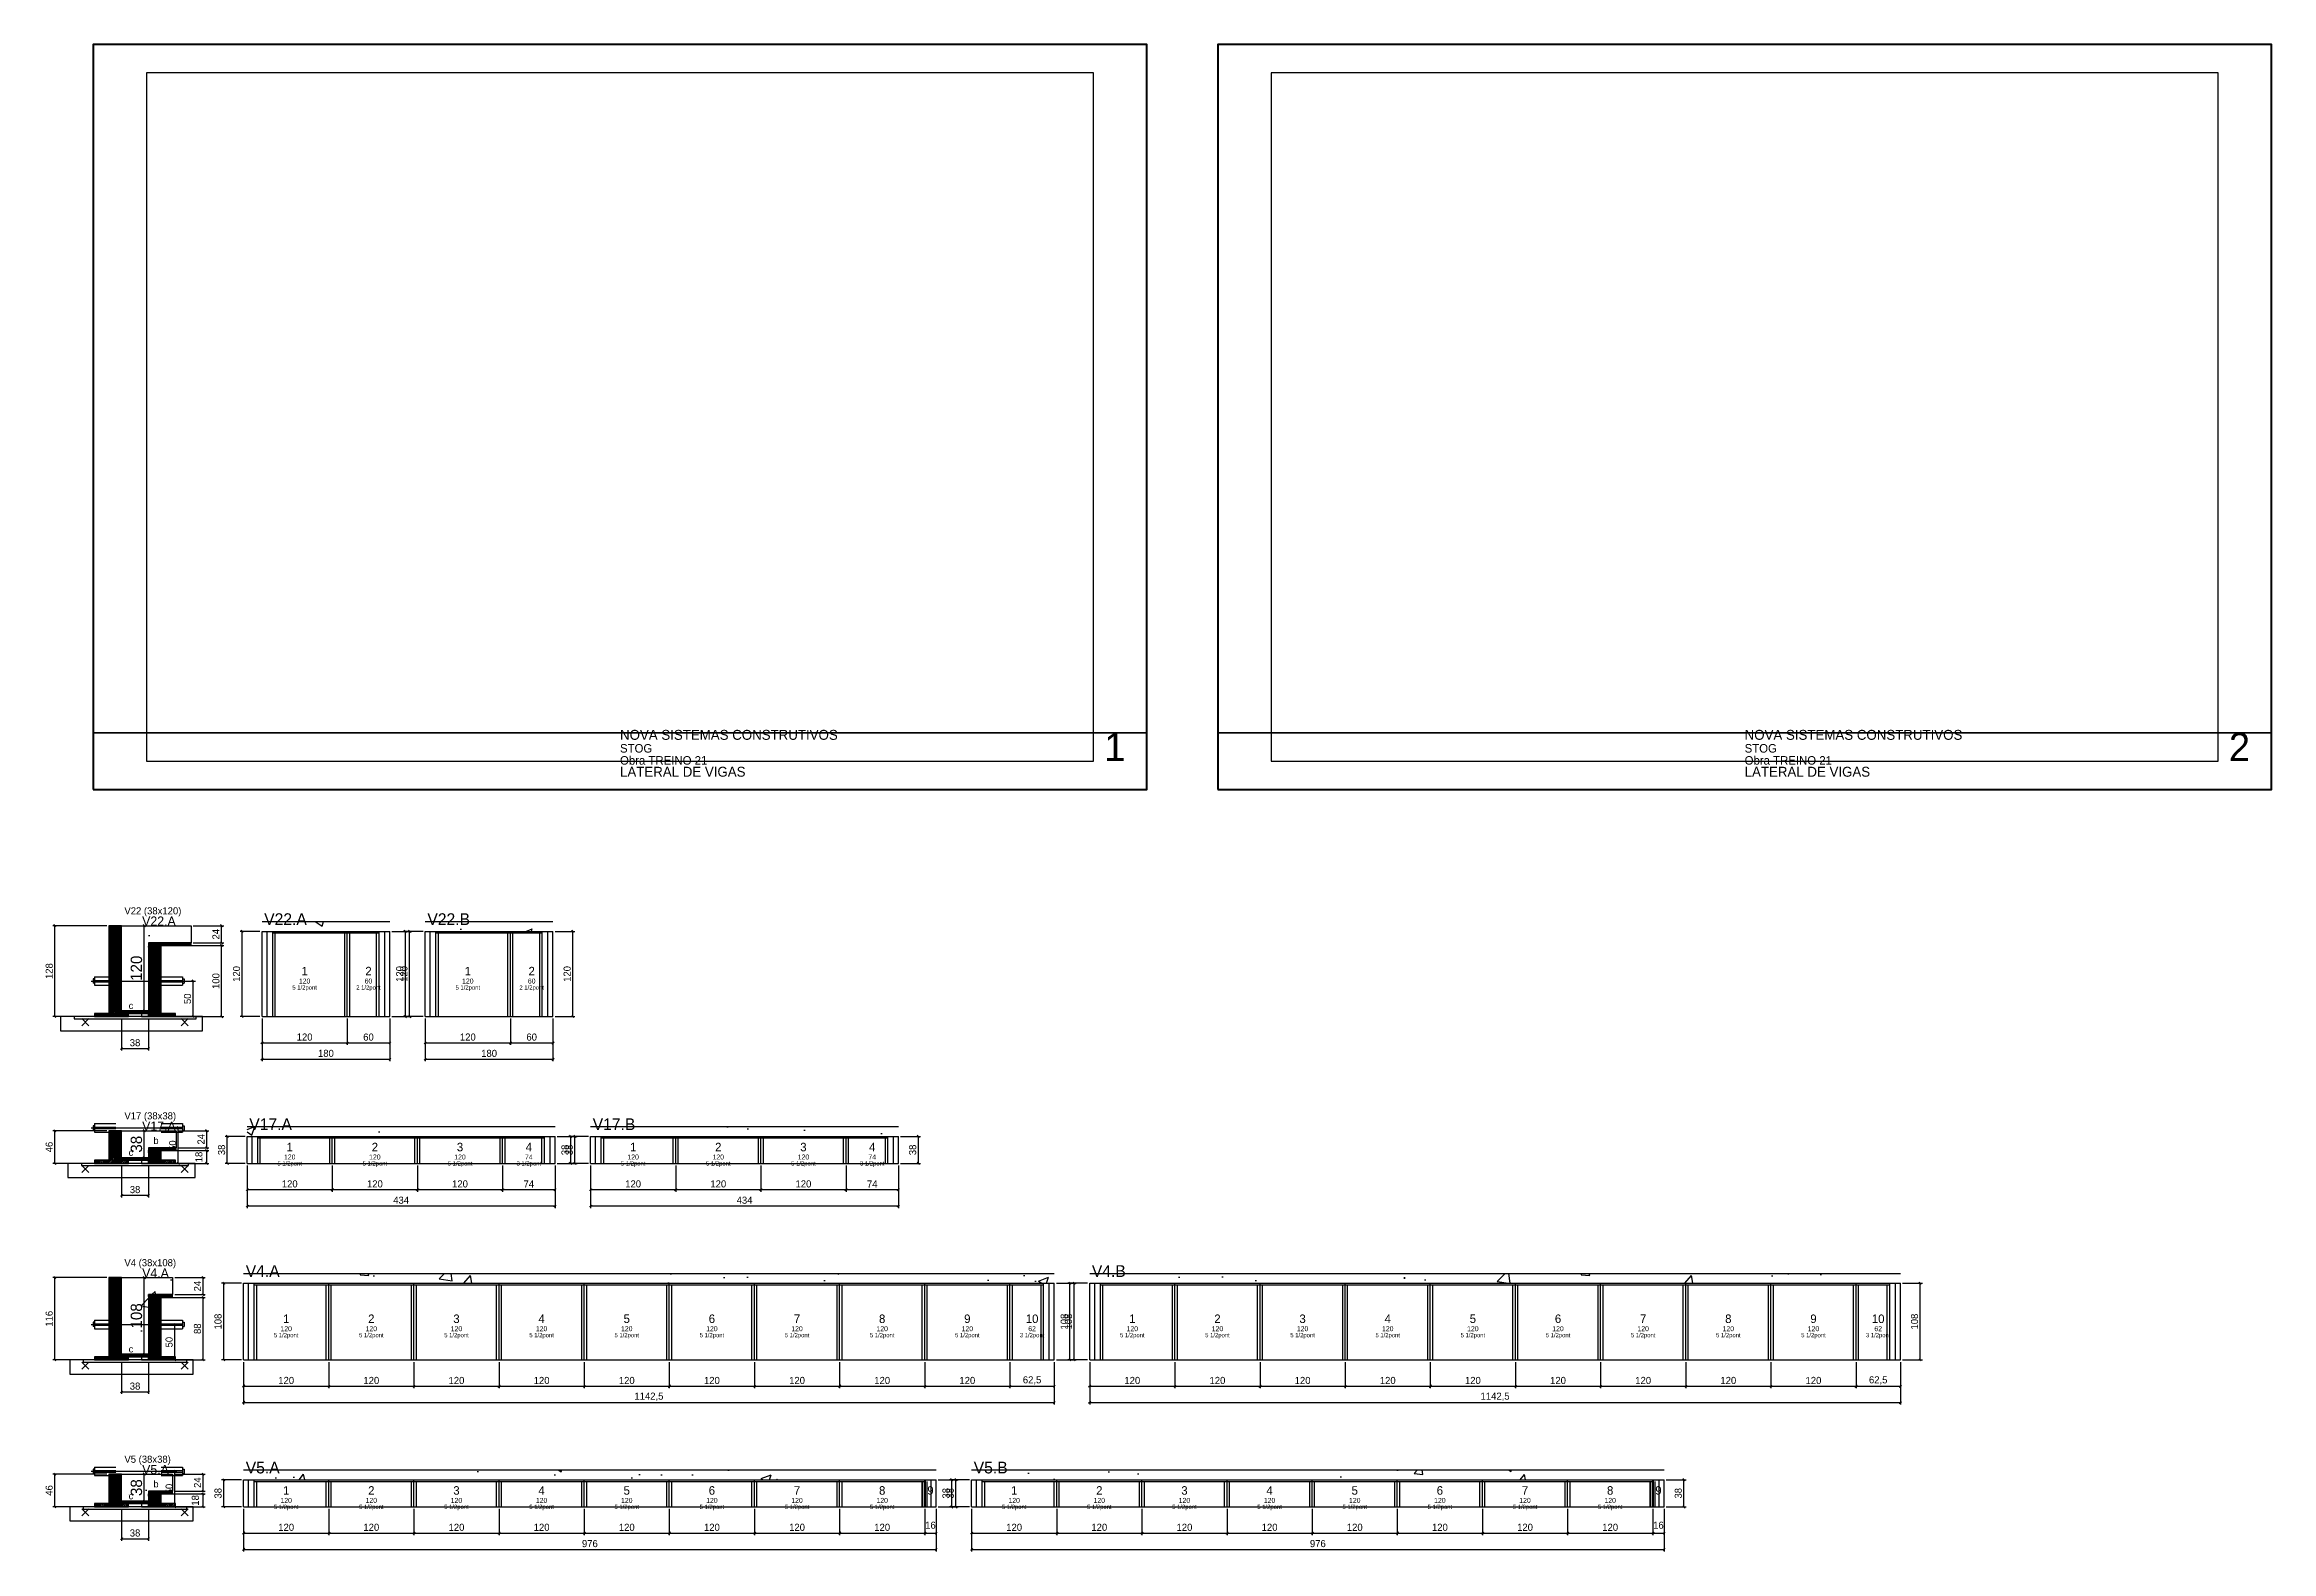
# Model space of a CAD drawing. Extents: x -69 to 3070, y -7854 to 1250.
# Drawn here: x -69 to 3070, y -874 to 1250 of the extents above; entities that cross this region are included whole.
import ezdxf
from ezdxf.enums import TextEntityAlignment as Align

# ---------------------------------------------------------------- set-up
doc = ezdxf.new("R2010")
doc.units = 0
for name, color, linetype in [('5', 5, 'Continuous'), ('barrote', 126, 'Continuous'), ('CARIMBO', 255, 'Continuous'), ('CONCRETO', 251, 'Continuous'), ('COTA', 241, 'Continuous'), ('Cota Seção (2x)', 241, 'Continuous'), ('detalhes', 7, 'Continuous'), ('Folhas', 255, 'Continuous'), ('Hachura', 251, 'Continuous'), ('Madeira', 126, 'Continuous'), ('NOMENCLATURA', 7, 'Continuous'), ('Painéis', 200, 'Continuous'), ('presilha', 224, 'Continuous'), ('SARR_2.2x7', 40, 'Continuous'), ('SARR_3.5x7', 81, 'Continuous'), ('SCO-LAJ', 224, 'Continuous'), ('TENSOR', 224, 'Continuous'), ('texto', 7, 'Continuous'), ('Texto Seção', 7, 'Continuous')]:
    doc.layers.add(name, color=color, linetype=linetype)
doc.dimstyles.new('PAINEL', dxfattribs={"dimtxt": 10, "dimasz": 3, "dimexe": 3, "dimexo": 3, "dimgap": 3, "dimtad": 1, "dimblk": 'OBLIQUE', "dimblk1": 'OBLIQUE', "dimcen": 2.5, "dimclrd": 4, "dimclre": 4, "dimclrt": 240, "dimazin": 3, "dimtfac": 1, "dimtmove": 0, "dimatfit": 3})
doc.dimstyles.new('SECAO2X', dxfattribs={"dimtxt": 16, "dimasz": 3, "dimexe": 3, "dimexo": 3, "dimgap": 3, "dimtad": 1, "dimblk": 'OBLIQUE', "dimblk1": 'OBLIQUE', "dimcen": 2.5, "dimclrd": 4, "dimclre": 4, "dimclrt": 240, "dimazin": 3, "dimtfac": 1, "dimtmove": 0, "dimatfit": 3})

# ---------------------------------------------------------------- blocks, each defined once
blk = doc.blocks.new('_OBLIQUE')
at = {"color": 0, "linetype": 'BYBLOCK'}
blk.add_line((-0.5, -0.5), (0.5, 0.5), dxfattribs=at)

msp = doc.modelspace()

# ---------------------------------------------------------------- hatches: boundary and pattern name
at = {"layer": 'Hachura'}
h = msp.add_hatch(dxfattribs=at)
h.set_pattern_fill('ANSI31', scale=0.5)
h.paths.add_polyline_path([(22, -120), (36, -120), (36, 8), (22, 8)])
h = msp.add_hatch(dxfattribs=at)
h.set_pattern_fill('ANSI31', scale=0.5)
h.paths.add_polyline_path([(22, 3.6), (36, 3.6), (36, 8), (22, 8)])
h = msp.add_hatch(dxfattribs=at)
h.set_pattern_fill('SOLID')
h.paths.add_polyline_path([(36, -120), (40, -120), (40, 8), (36, 8)])
h = msp.add_hatch(dxfattribs=at)
h.set_pattern_fill('AR-CONC')
h.paths.add_polyline_path([(40, -112), (40, 8), (138, 8), (138, -16), (78, -16), (78, -112)])
h = msp.add_hatch(dxfattribs=at)
h.set_pattern_fill('AR-CONC', scale=0.8)
h.paths.add_polyline_path([(238, 0), (418, 0), (418, 14), (238, 14)])
h = msp.add_hatch(dxfattribs=at)
h.set_pattern_fill('AR-CONC', scale=0.8)
h.paths.add_polyline_path([(468, 0), (648, 0), (648, 14), (468, 14)])
h = msp.add_hatch(dxfattribs=at)
h.set_pattern_fill('SOLID')
h.paths.add_polyline_path([(78, -20), (138, -20), (138, -16), (78, -16)])
h = msp.add_hatch(dxfattribs=at)
h.set_pattern_fill('SOLID')
h.paths.add_polyline_path([(78, -120), (82, -120), (82, -20), (78, -20)])
h = msp.add_hatch(dxfattribs=at)
h.set_pattern_fill('ANSI31', scale=0.5)
h.paths.add_polyline_path([(82, -120), (96, -120), (96, -20), (82, -20)])
h = msp.add_hatch(dxfattribs=at)
h.set_pattern_fill('ANSI31', scale=0.5)
h.paths.add_polyline_path([(82, -24.4), (96, -24.4), (96, -20), (82, -20)])
h = msp.add_hatch(dxfattribs=at)
h.set_pattern_fill('ANSI31', scale=0.5)
h.paths.add_polyline_path([(2, -120), (22, -120), (22, -115.6), (2, -115.6)])
h = msp.add_hatch(dxfattribs=at)
h.set_pattern_fill('SOLID')
h.paths.add_polyline_path([(40, -115.6), (78, -115.6), (78, -112), (40, -112)])
h = msp.add_hatch(dxfattribs=at)
h.set_pattern_fill('ANSI31', scale=0.5)
h.paths.add_polyline_path([(40, -120), (50, -120), (50, -115.6), (40, -115.6)])
h = msp.add_hatch(dxfattribs=at)
h.set_pattern_fill('ANSI31', scale=0.5)
h.paths.add_polyline_path([(96, -120), (116, -120), (116, -115.6), (96, -115.6)])
h = msp.add_hatch(dxfattribs=at)
h.set_pattern_fill('ANSI31', scale=0.5)
h.paths.add_polyline_path([(22, -327), (36, -327), (36, -281), (22, -281)])
h = msp.add_hatch(dxfattribs=at)
h.set_pattern_fill('ANSI31', scale=0.5)
h.paths.add_polyline_path([(22, -285.4), (36, -285.4), (36, -281), (22, -281)])
h = msp.add_hatch(dxfattribs=at)
h.set_pattern_fill('SOLID')
h.paths.add_polyline_path([(36, -327), (40, -327), (40, -281), (36, -281)])
h = msp.add_hatch(dxfattribs=at)
h.set_pattern_fill('AR-CONC')
h.paths.add_polyline_path([(40, -319), (40, -281), (117, -281), (117, -305), (78, -305), (78, -319)])
h = msp.add_hatch(dxfattribs=at)
h.set_pattern_fill('AR-CONC', scale=0.8)
h.paths.add_polyline_path([(217, -289), (651, -289), (651, -275), (217, -275)])
h = msp.add_hatch(dxfattribs=at)
h.set_pattern_fill('AR-CONC', scale=0.8)
h.paths.add_polyline_path([(701, -289), (1135, -289), (1135, -275), (701, -275)])
h = msp.add_hatch(dxfattribs=at)
h.set_pattern_fill('SOLID')
h.paths.add_polyline_path([(78, -309), (117, -309), (117, -305), (78, -305)])
h = msp.add_hatch(dxfattribs=at)
h.set_pattern_fill('SOLID')
h.paths.add_polyline_path([(78, -327), (82, -327), (82, -309), (78, -309)])
h = msp.add_hatch(dxfattribs=at)
h.set_pattern_fill('ANSI31', scale=0.5)
h.paths.add_polyline_path([(82, -327), (96, -327), (96, -309), (82, -309)])
h = msp.add_hatch(dxfattribs=at)
h.set_pattern_fill('ANSI31', scale=0.5)
h.paths.add_polyline_path([(82, -313.4), (96, -313.4), (96, -309), (82, -309)])
h = msp.add_hatch(dxfattribs=at)
h.set_pattern_fill('ANSI31', scale=0.5)
h.paths.add_polyline_path([(2, -327), (22, -327), (22, -322.6), (2, -322.6)])
h = msp.add_hatch(dxfattribs=at)
h.set_pattern_fill('SOLID')
h.paths.add_polyline_path([(40, -322.6), (78, -322.6), (78, -319), (40, -319)])
h = msp.add_hatch(dxfattribs=at)
h.set_pattern_fill('ANSI31', scale=0.5)
h.paths.add_polyline_path([(40, -327), (50, -327), (50, -322.6), (40, -322.6)])
h = msp.add_hatch(dxfattribs=at)
h.set_pattern_fill('ANSI31', scale=0.5)
h.paths.add_polyline_path([(96, -327), (116, -327), (116, -322.6), (96, -322.6)])
h = msp.add_hatch(dxfattribs=at)
h.set_pattern_fill('ANSI31', scale=0.5)
h.paths.add_polyline_path([(22, -604), (36, -604), (36, -488), (22, -488)])
h = msp.add_hatch(dxfattribs=at)
h.set_pattern_fill('ANSI31', scale=0.5)
h.paths.add_polyline_path([(22, -492.4), (36, -492.4), (36, -488), (22, -488)])
h = msp.add_hatch(dxfattribs=at)
h.set_pattern_fill('SOLID')
h.paths.add_polyline_path([(36, -604), (40, -604), (40, -488), (36, -488)])
h = msp.add_hatch(dxfattribs=at)
h.set_pattern_fill('AR-CONC')
h.paths.add_polyline_path([(40, -596), (40, -488), (112, -488), (112, -512), (78, -512), (78, -596)])
h = msp.add_hatch(dxfattribs=at)
h.set_pattern_fill('AR-CONC', scale=0.8)
h.paths.add_polyline_path([(212, -496), (1354.5, -496), (1354.5, -482), (212, -482)])
h = msp.add_hatch(dxfattribs=at)
h.set_pattern_fill('AR-CONC', scale=0.8)
h.paths.add_polyline_path([(1404.5, -496), (2547, -496), (2547, -482), (1404.5, -482)])
h = msp.add_hatch(dxfattribs=at)
h.set_pattern_fill('SOLID')
h.paths.add_polyline_path([(78, -516), (112, -516), (112, -512), (78, -512)])
h = msp.add_hatch(dxfattribs=at)
h.set_pattern_fill('SOLID')
h.paths.add_polyline_path([(78, -604), (82, -604), (82, -516), (78, -516)])
h = msp.add_hatch(dxfattribs=at)
h.set_pattern_fill('ANSI31', scale=0.5)
h.paths.add_polyline_path([(82, -604), (96, -604), (96, -516), (82, -516)])
h = msp.add_hatch(dxfattribs=at)
h.set_pattern_fill('ANSI31', scale=0.5)
h.paths.add_polyline_path([(82, -520.4), (96, -520.4), (96, -516), (82, -516)])
h = msp.add_hatch(dxfattribs=at)
h.set_pattern_fill('SOLID')
h.paths.add_polyline_path([(40, -599.6), (78, -599.6), (78, -596), (40, -596)])
h = msp.add_hatch(dxfattribs=at)
h.set_pattern_fill('ANSI31', scale=0.5)
h.paths.add_polyline_path([(2, -604), (22, -604), (22, -599.6), (2, -599.6)])
h = msp.add_hatch(dxfattribs=at)
h.set_pattern_fill('ANSI31', scale=0.5)
h.paths.add_polyline_path([(40, -604), (50, -604), (50, -599.6), (40, -599.6)])
h = msp.add_hatch(dxfattribs=at)
h.set_pattern_fill('ANSI31', scale=0.5)
h.paths.add_polyline_path([(96, -604), (116, -604), (116, -599.6), (96, -599.6)])
h = msp.add_hatch(dxfattribs=at)
h.set_pattern_fill('ANSI31', scale=0.5)
h.paths.add_polyline_path([(22, -811), (36, -811), (36, -765), (22, -765)])
h = msp.add_hatch(dxfattribs=at)
h.set_pattern_fill('ANSI31', scale=0.5)
h.paths.add_polyline_path([(22, -769.4), (36, -769.4), (36, -765), (22, -765)])
h = msp.add_hatch(dxfattribs=at)
h.set_pattern_fill('SOLID')
h.paths.add_polyline_path([(36, -811), (40, -811), (40, -765), (36, -765)])
h = msp.add_hatch(dxfattribs=at)
h.set_pattern_fill('AR-CONC')
h.paths.add_polyline_path([(40, -803), (40, -765), (112, -765), (112, -789), (78, -789), (78, -803)])
h = msp.add_hatch(dxfattribs=at)
h.set_pattern_fill('AR-CONC', scale=0.8)
h.paths.add_polyline_path([(212, -773), (1188, -773), (1188, -759), (212, -759)])
h = msp.add_hatch(dxfattribs=at)
h.set_pattern_fill('AR-CONC', scale=0.8)
h.paths.add_polyline_path([(1238, -773), (2214, -773), (2214, -759), (1238, -759)])
h = msp.add_hatch(dxfattribs=at)
h.set_pattern_fill('ANSI31', scale=0.5)
h.paths.add_polyline_path([(2, -811), (22, -811), (22, -806.6), (2, -806.6)])
h = msp.add_hatch(dxfattribs=at)
h.set_pattern_fill('SOLID')
h.paths.add_polyline_path([(40, -806.6), (78, -806.6), (78, -803), (40, -803)])
h = msp.add_hatch(dxfattribs=at)
h.set_pattern_fill('ANSI31', scale=0.5)
h.paths.add_polyline_path([(40, -811), (50, -811), (50, -806.6), (40, -806.6)])
h = msp.add_hatch(dxfattribs=at)
h.set_pattern_fill('SOLID')
h.paths.add_polyline_path([(78, -793), (112, -793), (112, -789), (78, -789)])
h = msp.add_hatch(dxfattribs=at)
h.set_pattern_fill('SOLID')
h.paths.add_polyline_path([(78, -811), (82, -811), (82, -793), (78, -793)])
h = msp.add_hatch(dxfattribs=at)
h.set_pattern_fill('ANSI31', scale=0.5)
h.paths.add_polyline_path([(82, -811), (96, -811), (96, -793), (82, -793)])
h = msp.add_hatch(dxfattribs=at)
h.set_pattern_fill('ANSI31', scale=0.5)
h.paths.add_polyline_path([(82, -797.4), (96, -797.4), (96, -793), (82, -793)])
h = msp.add_hatch(dxfattribs=at)
h.set_pattern_fill('ANSI31', scale=0.5)
h.paths.add_polyline_path([(96, -811), (116, -811), (116, -806.6), (96, -806.6)])

# ---------------------------------------------------------------- linework, layer by layer
for p, q in [((0, -67), (0, -73)), ((2, -67), (0, -67)), ((2, -73), (0, -73)), ((2, -64), (32, -64)), ((2, -64), (2, -76)), ((2, -69), (32, -69)), ((2, -71), (32, -71)), ((2, -76), (32, -76)), ((96, -64), (126, -64)), ((96, -69), (126, -69)), ((96, -71), (126, -71)), ((96, -76), (126, -76)), ((126, -64), (126, -76)), ((126, -67), (128, -67)), ((126, -73), (128, -73)), ((128, -67), (128, -73)), ((0, -274), (0, -280)), ((2, -274), (0, -274)), ((2, -280), (0, -280)), ((2, -271), (32, -271)), ((2, -271), (2, -283)), ((2, -276), (32, -276)), ((2, -278), (32, -278)), ((96, -271), (126, -271)), ((96, -276), (126, -276)), ((96, -278), (126, -278)), ((126, -271), (126, -283)), ((126, -274), (128, -274)), ((126, -280), (128, -280)), ((128, -274), (128, -280)), ((2, -283), (32, -283)), ((96, -283), (126, -283)), ((0, -551), (0, -557)), ((2, -551), (0, -551)), ((2, -557), (0, -557)), ((2, -548), (32, -548)), ((2, -548), (2, -560)), ((2, -553), (32, -553)), ((2, -555), (32, -555)), ((2, -560), (32, -560)), ((96, -548), (126, -548)), ((96, -553), (126, -553)), ((96, -555), (126, -555)), ((96, -560), (126, -560)), ((126, -548), (126, -560)), ((126, -551), (128, -551)), ((126, -557), (128, -557)), ((128, -551), (128, -557)), ((0, -758), (0, -764)), ((2, -758), (0, -758)), ((2, -764), (0, -764)), ((2, -755), (32, -755)), ((2, -755), (2, -767)), ((2, -760), (32, -760)), ((2, -762), (32, -762)), ((2, -767), (32, -767)), ((96, -755), (126, -755)), ((96, -760), (126, -760)), ((96, -762), (126, -762)), ((96, -767), (126, -767)), ((126, -755), (126, -767)), ((126, -758), (128, -758)), ((126, -764), (128, -764)), ((128, -758), (128, -764))]:
    msp.add_line(p, q)
at = {"layer": 'barrote'}
for points in [[(-46, -140), (154, -140), (154, -120), (-46, -120)], [(-35.5, -347), (143.5, -347), (143.5, -327), (-35.5, -327)], [(-33, -624), (141, -624), (141, -604), (-33, -604)], [(-33, -831), (141, -831), (141, -811), (-33, -811)]]:
    msp.add_lwpolyline(points, close=True, dxfattribs=at)
at = {"layer": 'CARIMBO', "lineweight": 35}
for p, q in [((0, 280), (1485, 280)), ((1585, 280), (3070, 280))]:
    msp.add_line(p, q, dxfattribs=at)
at = {"layer": 'CONCRETO'}
for p, q in [((238, 14), (418, 14)), ((468, 14), (648, 14)), ((217, -275), (651, -275)), ((701, -275), (1135, -275)), ((212, -482), (1354.5, -482)), ((1404.5, -482), (2547, -482)), ((212, -759), (1188, -759)), ((1238, -759), (2214, -759))]:
    msp.add_line(p, q, dxfattribs=at)
for points in [[(40, -112), (40, 8), (138, 8), (138, -16), (78, -16), (78, -112)], [(40, -319), (40, -281), (117, -281), (117, -305), (78, -305), (78, -319)], [(40, -596), (40, -488), (112, -488), (112, -512), (78, -512), (78, -596)], [(40, -803), (40, -765), (112, -765), (112, -789), (78, -789), (78, -803)]]:
    msp.add_lwpolyline(points, close=True, dxfattribs=at)
at = {"layer": 'Folhas', "lineweight": 50}
for points in [[(0, 200), (1485, 200), (1485, 1250), (0, 1250)], [(1585, 200), (3070, 200), (3070, 1250), (1585, 1250)]]:
    msp.add_lwpolyline(points, close=True, dxfattribs=at)
at = {"layer": 'Folhas', "lineweight": 25}
for points in [[(75, 240), (1410, 240), (1410, 1210), (75, 1210)], [(1660, 240), (2995, 240), (2995, 1210), (1660, 1210)]]:
    msp.add_lwpolyline(points, close=True, dxfattribs=at)
at = {"layer": 'Madeira'}
for points in [[(22, -120), (36, -120), (36, 8), (22, 8)], [(22, 3.6), (36, 3.6), (36, 8), (22, 8)], [(82, -120), (96, -120), (96, -20), (82, -20)], [(82, -24.4), (96, -24.4), (96, -20), (82, -20)], [(2, -120), (22, -120), (22, -115.6), (2, -115.6)], [(22, -120), (36, -120), (36, -115.6), (22, -115.6)], [(40, -120), (50, -120), (50, -115.6), (40, -115.6)], [(68, -120), (78, -120), (78, -115.6), (68, -115.6)], [(96, -120), (116, -120), (116, -115.6), (96, -115.6)], [(22, -327), (36, -327), (36, -281), (22, -281)], [(22, -285.4), (36, -285.4), (36, -281), (22, -281)], [(82, -327), (96, -327), (96, -309), (82, -309)], [(82, -313.4), (96, -313.4), (96, -309), (82, -309)], [(2, -327), (22, -327), (22, -322.6), (2, -322.6)], [(22, -327), (36, -327), (36, -322.6), (22, -322.6)], [(40, -327), (50, -327), (50, -322.6), (40, -322.6)], [(68, -327), (78, -327), (78, -322.6), (68, -322.6)], [(96, -327), (116, -327), (116, -322.6), (96, -322.6)], [(22, -604), (36, -604), (36, -488), (22, -488)], [(22, -492.4), (36, -492.4), (36, -488), (22, -488)], [(82, -604), (96, -604), (96, -516), (82, -516)], [(82, -520.4), (96, -520.4), (96, -516), (82, -516)], [(2, -604), (22, -604), (22, -599.6), (2, -599.6)], [(22, -604), (36, -604), (36, -599.6), (22, -599.6)], [(40, -604), (50, -604), (50, -599.6), (40, -599.6)], [(68, -604), (78, -604), (78, -599.6), (68, -599.6)], [(96, -604), (116, -604), (116, -599.6), (96, -599.6)], [(22, -811), (36, -811), (36, -765), (22, -765)], [(22, -769.4), (36, -769.4), (36, -765), (22, -765)], [(2, -811), (22, -811), (22, -806.6), (2, -806.6)], [(22, -811), (36, -811), (36, -806.6), (22, -806.6)], [(40, -811), (50, -811), (50, -806.6), (40, -806.6)], [(68, -811), (78, -811), (78, -806.6), (68, -806.6)], [(82, -811), (96, -811), (96, -793), (82, -793)], [(82, -797.4), (96, -797.4), (96, -793), (82, -793)], [(96, -811), (116, -811), (116, -806.6), (96, -806.6)]]:
    msp.add_lwpolyline(points, close=True, dxfattribs=at)
at = {"layer": 'Painéis'}
for p, q in [((238, 0), (418, 0)), ((238, 0), (358, 0)), ((238, -120), (238, 0)), ((358, -120), (358, 0)), ((358, 0), (418, 0)), ((358, -120), (358, 0)), ((418, -120), (418, 0)), ((468, 0), (648, 0)), ((468, 0), (588, 0)), ((468, -120), (468, 0)), ((588, -120), (588, 0)), ((588, 0), (648, 0)), ((588, -120), (588, 0)), ((648, -120), (648, 0)), ((238, -120), (418, -120)), ((238, -120), (358, -120)), ((358, -120), (418, -120)), ((468, -120), (648, -120)), ((468, -120), (588, -120)), ((588, -120), (648, -120)), ((217, -289), (651, -289)), ((217, -289), (337, -289)), ((217, -327), (217, -289)), ((337, -327), (337, -289)), ((337, -289), (457, -289)), ((337, -327), (337, -289)), ((457, -327), (457, -289)), ((457, -289), (577, -289)), ((457, -327), (457, -289)), ((577, -327), (577, -289)), ((577, -289), (651, -289)), ((577, -327), (577, -289)), ((651, -327), (651, -289)), ((701, -289), (1135, -289)), ((701, -289), (821, -289)), ((701, -327), (701, -289)), ((821, -327), (821, -289)), ((821, -289), (941, -289)), ((821, -327), (821, -289)), ((941, -327), (941, -289)), ((941, -289), (1061, -289)), ((941, -327), (941, -289)), ((1061, -327), (1061, -289)), ((1061, -289), (1135, -289)), ((1061, -327), (1061, -289)), ((1135, -327), (1135, -289)), ((217, -327), (651, -327)), ((217, -327), (337, -327)), ((337, -327), (457, -327)), ((457, -327), (577, -327)), ((577, -327), (651, -327)), ((701, -327), (1135, -327)), ((701, -327), (821, -327)), ((821, -327), (941, -327)), ((941, -327), (1061, -327)), ((1061, -327), (1135, -327)), ((212, -496), (1354.5, -496)), ((212, -496), (332, -496)), ((212, -604), (212, -496)), ((332, -604), (332, -496)), ((332, -496), (452, -496)), ((332, -604), (332, -496)), ((452, -604), (452, -496)), ((452, -496), (572, -496)), ((452, -604), (452, -496)), ((572, -604), (572, -496)), ((572, -496), (692, -496)), ((572, -604), (572, -496)), ((692, -604), (692, -496)), ((692, -496), (812, -496)), ((692, -604), (692, -496)), ((812, -604), (812, -496)), ((812, -496), (932, -496)), ((812, -604), (812, -496)), ((932, -604), (932, -496)), ((932, -496), (1052, -496)), ((932, -604), (932, -496)), ((1052, -604), (1052, -496)), ((1052, -496), (1172, -496)), ((1052, -604), (1052, -496)), ((1172, -604), (1172, -496)), ((1172, -496), (1292, -496)), ((1172, -604), (1172, -496)), ((1292, -604), (1292, -496)), ((1292, -496), (1354.5, -496)), ((1292, -604), (1292, -496)), ((1354.5, -604), (1354.5, -496)), ((1404.5, -496), (2547, -496)), ((1404.5, -496), (1524.5, -496)), ((1404.5, -604), (1404.5, -496)), ((1524.5, -604), (1524.5, -496)), ((1524.5, -496), (1644.5, -496)), ((1524.5, -604), (1524.5, -496)), ((1644.5, -604), (1644.5, -496)), ((1644.5, -496), (1764.5, -496)), ((1644.5, -604), (1644.5, -496)), ((1764.5, -604), (1764.5, -496)), ((1764.5, -496), (1884.5, -496)), ((1764.5, -604), (1764.5, -496)), ((1884.5, -604), (1884.5, -496)), ((1884.5, -496), (2004.5, -496)), ((1884.5, -604), (1884.5, -496)), ((2004.5, -604), (2004.5, -496)), ((2004.5, -496), (2124.5, -496)), ((2004.5, -604), (2004.5, -496)), ((2124.5, -604), (2124.5, -496)), ((2124.5, -496), (2244.5, -496)), ((2124.5, -604), (2124.5, -496)), ((2244.5, -604), (2244.5, -496)), ((2244.5, -496), (2364.5, -496)), ((2244.5, -604), (2244.5, -496)), ((2364.5, -604), (2364.5, -496)), ((2364.5, -496), (2484.5, -496)), ((2364.5, -604), (2364.5, -496)), ((2484.5, -604), (2484.5, -496)), ((2484.5, -496), (2547, -496)), ((2484.5, -604), (2484.5, -496)), ((2547, -604), (2547, -496)), ((212, -604), (1354.5, -604)), ((212, -604), (332, -604)), ((332, -604), (452, -604)), ((452, -604), (572, -604)), ((572, -604), (692, -604)), ((692, -604), (812, -604)), ((812, -604), (932, -604)), ((932, -604), (1052, -604)), ((1052, -604), (1172, -604)), ((1172, -604), (1292, -604)), ((1292, -604), (1354.5, -604)), ((1404.5, -604), (2547, -604)), ((1404.5, -604), (1524.5, -604)), ((1524.5, -604), (1644.5, -604)), ((1644.5, -604), (1764.5, -604)), ((1764.5, -604), (1884.5, -604)), ((1884.5, -604), (2004.5, -604)), ((2004.5, -604), (2124.5, -604)), ((2124.5, -604), (2244.5, -604)), ((2244.5, -604), (2364.5, -604)), ((2364.5, -604), (2484.5, -604)), ((2484.5, -604), (2547, -604)), ((212, -773), (1188, -773)), ((212, -773), (332, -773)), ((212, -811), (212, -773)), ((332, -811), (332, -773)), ((332, -773), (452, -773)), ((332, -811), (332, -773)), ((452, -811), (452, -773)), ((452, -773), (572, -773)), ((452, -811), (452, -773)), ((572, -811), (572, -773)), ((572, -773), (692, -773)), ((572, -811), (572, -773)), ((692, -811), (692, -773)), ((692, -773), (812, -773)), ((692, -811), (692, -773)), ((812, -811), (812, -773)), ((812, -773), (932, -773)), ((812, -811), (812, -773)), ((932, -811), (932, -773)), ((932, -773), (1052, -773)), ((932, -811), (932, -773)), ((1052, -811), (1052, -773)), ((1052, -773), (1172, -773)), ((1052, -811), (1052, -773)), ((1172, -811), (1172, -773)), ((1172, -773), (1188, -773)), ((1172, -811), (1172, -773)), ((1188, -811), (1188, -773)), ((1238, -773), (2214, -773)), ((1238, -773), (1358, -773)), ((1238, -811), (1238, -773)), ((1358, -811), (1358, -773)), ((1358, -773), (1478, -773)), ((1358, -811), (1358, -773)), ((1478, -811), (1478, -773)), ((1478, -773), (1598, -773)), ((1478, -811), (1478, -773)), ((1598, -811), (1598, -773)), ((1598, -773), (1718, -773)), ((1598, -811), (1598, -773)), ((1718, -811), (1718, -773)), ((1718, -773), (1838, -773)), ((1718, -811), (1718, -773)), ((1838, -811), (1838, -773)), ((1838, -773), (1958, -773)), ((1838, -811), (1838, -773)), ((1958, -811), (1958, -773)), ((1958, -773), (2078, -773)), ((1958, -811), (1958, -773)), ((2078, -811), (2078, -773)), ((2078, -773), (2198, -773)), ((2078, -811), (2078, -773)), ((2198, -811), (2198, -773)), ((2198, -773), (2214, -773)), ((2198, -811), (2198, -773)), ((2214, -811), (2214, -773)), ((212, -811), (1188, -811)), ((212, -811), (332, -811)), ((332, -811), (452, -811)), ((452, -811), (572, -811)), ((572, -811), (692, -811)), ((692, -811), (812, -811)), ((812, -811), (932, -811)), ((932, -811), (1052, -811)), ((1052, -811), (1172, -811)), ((1172, -811), (1188, -811)), ((1238, -811), (2214, -811)), ((1238, -811), (1358, -811)), ((1358, -811), (1478, -811)), ((1478, -811), (1598, -811)), ((1598, -811), (1718, -811)), ((1718, -811), (1838, -811)), ((1838, -811), (1958, -811)), ((1958, -811), (2078, -811)), ((2078, -811), (2198, -811)), ((2198, -811), (2214, -811))]:
    msp.add_line(p, q, dxfattribs=at)
at = {"layer": 'Painéis', "color": 0}
for p, q in [((358, -120), (358, 0)), ((588, -120), (588, 0)), ((337, -327), (337, -289)), ((457, -327), (457, -289)), ((577, -327), (577, -289)), ((821, -327), (821, -289)), ((941, -327), (941, -289)), ((1061, -327), (1061, -289)), ((332, -604), (332, -496)), ((452, -604), (452, -496)), ((572, -604), (572, -496)), ((692, -604), (692, -496)), ((812, -604), (812, -496)), ((932, -604), (932, -496)), ((1052, -604), (1052, -496)), ((1172, -604), (1172, -496)), ((1292, -604), (1292, -496)), ((1524.5, -604), (1524.5, -496)), ((1644.5, -604), (1644.5, -496)), ((1764.5, -604), (1764.5, -496)), ((1884.5, -604), (1884.5, -496)), ((2004.5, -604), (2004.5, -496)), ((2124.5, -604), (2124.5, -496)), ((2244.5, -604), (2244.5, -496)), ((2364.5, -604), (2364.5, -496)), ((2484.5, -604), (2484.5, -496)), ((332, -811), (332, -773)), ((452, -811), (452, -773)), ((572, -811), (572, -773)), ((692, -811), (692, -773)), ((812, -811), (812, -773)), ((932, -811), (932, -773)), ((1052, -811), (1052, -773)), ((1172, -811), (1172, -773)), ((1358, -811), (1358, -773)), ((1478, -811), (1478, -773)), ((1598, -811), (1598, -773)), ((1718, -811), (1718, -773)), ((1838, -811), (1838, -773)), ((1958, -811), (1958, -773)), ((2078, -811), (2078, -773)), ((2198, -811), (2198, -773))]:
    msp.add_line(p, q, dxfattribs=at)
at = {"layer": 'Painéis'}
for points in [[(36, -120), (40, -120), (40, 8), (36, 8)], [(78, -20), (138, -20), (138, -16), (78, -16)], [(78, -120), (82, -120), (82, -20), (78, -20)], [(40, -115.6), (78, -115.6), (78, -112), (40, -112)], [(36, -327), (40, -327), (40, -281), (36, -281)], [(78, -309), (117, -309), (117, -305), (78, -305)], [(78, -327), (82, -327), (82, -309), (78, -309)], [(40, -322.6), (78, -322.6), (78, -319), (40, -319)], [(36, -604), (40, -604), (40, -488), (36, -488)], [(78, -516), (112, -516), (112, -512), (78, -512)], [(78, -604), (82, -604), (82, -516), (78, -516)], [(40, -599.6), (78, -599.6), (78, -596), (40, -596)], [(36, -811), (40, -811), (40, -765), (36, -765)], [(40, -806.6), (78, -806.6), (78, -803), (40, -803)], [(78, -793), (112, -793), (112, -789), (78, -789)], [(78, -811), (82, -811), (82, -793), (78, -793)]]:
    msp.add_lwpolyline(points, close=True, dxfattribs=at)
at = {"layer": 'presilha'}
for p, q in [((-16, -133), (-6, -123)), ((-16, -123), (-6, -133)), ((124, -133), (134, -123)), ((124, -123), (134, -133)), ((-16, -340), (-6, -330)), ((-16, -330), (-6, -340)), ((124, -340), (134, -330)), ((124, -330), (134, -340)), ((-16, -617), (-6, -607)), ((-16, -607), (-6, -617)), ((124, -617), (134, -607)), ((124, -607), (134, -617)), ((-16, -824), (-6, -814)), ((-16, -814), (-6, -824)), ((124, -824), (134, -814)), ((124, -814), (134, -824))]:
    msp.add_line(p, q, dxfattribs=at)
at = {"layer": 'SARR_2.2x7'}
for p, q in [((245, -120), (245, 0)), ((411, -120), (411, 0)), ((475, -120), (475, 0)), ((641, -120), (641, 0)), ((253, -2.2), (358, -2.2)), ((358, -2.2), (403, -2.2)), ((483, -2.2), (588, -2.2)), ((588, -2.2), (633, -2.2)), ((224, -327), (224, -289)), ((232, -291.2), (337, -291.2)), ((337, -291.2), (457, -291.2)), ((457, -291.2), (577, -291.2)), ((577, -291.2), (636, -291.2)), ((644, -327), (644, -289)), ((708, -327), (708, -289)), ((716, -291.2), (821, -291.2)), ((821, -291.2), (941, -291.2)), ((941, -291.2), (1061, -291.2)), ((1061, -291.2), (1120, -291.2)), ((1128, -327), (1128, -289)), ((219, -604), (219, -496)), ((227, -498.2), (332, -498.2)), ((332, -498.2), (452, -498.2)), ((452, -498.2), (572, -498.2)), ((572, -498.2), (692, -498.2)), ((692, -498.2), (812, -498.2)), ((812, -498.2), (932, -498.2)), ((932, -498.2), (1052, -498.2)), ((1052, -498.2), (1172, -498.2)), ((1172, -498.2), (1292, -498.2)), ((1292, -498.2), (1339.5, -498.2)), ((1347.5, -604), (1347.5, -496)), ((1411.5, -604), (1411.5, -496)), ((1419.5, -498.2), (1524.5, -498.2)), ((1524.5, -498.2), (1644.5, -498.2)), ((1644.5, -498.2), (1764.5, -498.2)), ((1764.5, -498.2), (1884.5, -498.2)), ((1884.5, -498.2), (2004.5, -498.2)), ((2004.5, -498.2), (2124.5, -498.2)), ((2124.5, -498.2), (2244.5, -498.2)), ((2244.5, -498.2), (2364.5, -498.2)), ((2364.5, -498.2), (2484.5, -498.2)), ((2484.5, -498.2), (2532, -498.2)), ((2540, -604), (2540, -496)), ((219, -811), (219, -773)), ((227, -775.2), (332, -775.2)), ((332, -775.2), (452, -775.2)), ((452, -775.2), (572, -775.2)), ((572, -775.2), (692, -775.2)), ((692, -775.2), (812, -775.2)), ((812, -775.2), (932, -775.2)), ((932, -775.2), (1052, -775.2)), ((1052, -775.2), (1172, -775.2)), ((1181, -811), (1181, -773)), ((1245, -811), (1245, -773)), ((1253, -775.2), (1358, -775.2)), ((1358, -775.2), (1478, -775.2)), ((1478, -775.2), (1598, -775.2)), ((1598, -775.2), (1718, -775.2)), ((1718, -775.2), (1838, -775.2)), ((1838, -775.2), (1958, -775.2)), ((1958, -775.2), (2078, -775.2)), ((2078, -775.2), (2198, -775.2)), ((2207, -811), (2207, -773))]:
    msp.add_line(p, q, dxfattribs=at)
at = {"layer": 'SARR_3.5x7'}
for p, q in [((253, -120), (253, 0)), ((358, -120), (358, 0)), ((358, -120), (358, 0)), ((403, -120), (403, 0)), ((483, -120), (483, 0)), ((588, -120), (588, 0)), ((588, -120), (588, 0)), ((633, -120), (633, 0)), ((256.5, -120), (256.5, -2.2)), ((354.5, -120), (354.5, -2.2)), ((361.5, -120), (361.5, -2.2)), ((399.5, -120), (399.5, -2.2)), ((486.5, -120), (486.5, -2.2)), ((584.5, -120), (584.5, -2.2)), ((591.5, -120), (591.5, -2.2)), ((629.5, -120), (629.5, -2.2)), ((253, -120), (256.5, -120)), ((354.5, -120), (358, -120)), ((358, -120), (361.5, -120)), ((399.5, -120), (403, -120)), ((483, -120), (486.5, -120)), ((584.5, -120), (588, -120)), ((588, -120), (591.5, -120)), ((629.5, -120), (633, -120)), ((232, -327), (232, -289)), ((235.5, -327), (235.5, -291.2)), ((333.5, -327), (333.5, -291.2)), ((337, -327), (337, -289)), ((337, -327), (337, -289)), ((340.5, -327), (340.5, -291.2)), ((453.5, -327), (453.5, -291.2)), ((457, -327), (457, -289)), ((457, -327), (457, -289)), ((460.5, -327), (460.5, -291.2)), ((573.5, -327), (573.5, -291.2)), ((577, -327), (577, -289)), ((577, -327), (577, -289)), ((580.5, -327), (580.5, -291.2)), ((632.5, -327), (632.5, -291.2)), ((636, -327), (636, -289)), ((716, -327), (716, -289)), ((719.5, -327), (719.5, -291.2)), ((817.5, -327), (817.5, -291.2)), ((821, -327), (821, -289)), ((821, -327), (821, -289)), ((824.5, -327), (824.5, -291.2)), ((937.5, -327), (937.5, -291.2)), ((941, -327), (941, -289)), ((941, -327), (941, -289)), ((944.5, -327), (944.5, -291.2)), ((1057.5, -327), (1057.5, -291.2)), ((1061, -327), (1061, -289)), ((1061, -327), (1061, -289)), ((1064.5, -327), (1064.5, -291.2)), ((1116.5, -327), (1116.5, -291.2)), ((1120, -327), (1120, -289)), ((232, -327), (235.5, -327)), ((333.5, -327), (337, -327)), ((337, -327), (340.5, -327)), ((453.5, -327), (457, -327)), ((457, -327), (460.5, -327)), ((573.5, -327), (577, -327)), ((577, -327), (580.5, -327)), ((632.5, -327), (636, -327)), ((716, -327), (719.5, -327)), ((817.5, -327), (821, -327)), ((821, -327), (824.5, -327)), ((937.5, -327), (941, -327)), ((941, -327), (944.5, -327)), ((1057.5, -327), (1061, -327)), ((1061, -327), (1064.5, -327)), ((1116.5, -327), (1120, -327)), ((227, -604), (227, -496)), ((230.5, -604), (230.5, -498.2)), ((328.5, -604), (328.5, -498.2)), ((332, -604), (332, -496)), ((332, -604), (332, -496)), ((335.5, -604), (335.5, -498.2)), ((448.5, -604), (448.5, -498.2)), ((452, -604), (452, -496)), ((452, -604), (452, -496)), ((455.5, -604), (455.5, -498.2)), ((568.5, -604), (568.5, -498.2)), ((572, -604), (572, -496)), ((572, -604), (572, -496)), ((575.5, -604), (575.5, -498.2)), ((688.5, -604), (688.5, -498.2)), ((692, -604), (692, -496)), ((692, -604), (692, -496)), ((695.5, -604), (695.5, -498.2)), ((808.5, -604), (808.5, -498.2)), ((812, -604), (812, -496)), ((812, -604), (812, -496)), ((815.5, -604), (815.5, -498.2)), ((928.5, -604), (928.5, -498.2)), ((932, -604), (932, -496)), ((932, -604), (932, -496)), ((935.5, -604), (935.5, -498.2)), ((1048.5, -604), (1048.5, -498.2)), ((1052, -604), (1052, -496)), ((1052, -604), (1052, -496)), ((1055.5, -604), (1055.5, -498.2)), ((1168.5, -604), (1168.5, -498.2)), ((1172, -604), (1172, -496)), ((1172, -604), (1172, -496)), ((1175.5, -604), (1175.5, -498.2)), ((1288.5, -604), (1288.5, -498.2)), ((1292, -604), (1292, -496)), ((1292, -604), (1292, -496)), ((1295.5, -604), (1295.5, -498.2)), ((1336, -604), (1336, -498.2)), ((1339.5, -604), (1339.5, -496)), ((1419.5, -604), (1419.5, -496)), ((1423, -604), (1423, -498.2)), ((1521, -604), (1521, -498.2)), ((1524.5, -604), (1524.5, -496)), ((1524.5, -604), (1524.5, -496)), ((1528, -604), (1528, -498.2)), ((1641, -604), (1641, -498.2)), ((1644.5, -604), (1644.5, -496)), ((1644.5, -604), (1644.5, -496)), ((1648, -604), (1648, -498.2)), ((1761, -604), (1761, -498.2)), ((1764.5, -604), (1764.5, -496)), ((1764.5, -604), (1764.5, -496)), ((1768, -604), (1768, -498.2)), ((1881, -604), (1881, -498.2)), ((1884.5, -604), (1884.5, -496)), ((1884.5, -604), (1884.5, -496)), ((1888, -604), (1888, -498.2)), ((2001, -604), (2001, -498.2)), ((2004.5, -604), (2004.5, -496)), ((2004.5, -604), (2004.5, -496)), ((2008, -604), (2008, -498.2)), ((2121, -604), (2121, -498.2)), ((2124.5, -604), (2124.5, -496)), ((2124.5, -604), (2124.5, -496)), ((2128, -604), (2128, -498.2)), ((2241, -604), (2241, -498.2)), ((2244.5, -604), (2244.5, -496)), ((2244.5, -604), (2244.5, -496)), ((2248, -604), (2248, -498.2)), ((2361, -604), (2361, -498.2)), ((2364.5, -604), (2364.5, -496)), ((2364.5, -604), (2364.5, -496)), ((2368, -604), (2368, -498.2)), ((2481, -604), (2481, -498.2)), ((2484.5, -604), (2484.5, -496)), ((2484.5, -604), (2484.5, -496)), ((2488, -604), (2488, -498.2)), ((2528.5, -604), (2528.5, -498.2)), ((2532, -604), (2532, -496)), ((227, -604), (230.5, -604)), ((328.5, -604), (332, -604)), ((332, -604), (335.5, -604)), ((448.5, -604), (452, -604)), ((452, -604), (455.5, -604)), ((568.5, -604), (572, -604)), ((572, -604), (575.5, -604)), ((688.5, -604), (692, -604)), ((692, -604), (695.5, -604)), ((808.5, -604), (812, -604)), ((812, -604), (815.5, -604)), ((928.5, -604), (932, -604)), ((932, -604), (935.5, -604)), ((1048.5, -604), (1052, -604)), ((1052, -604), (1055.5, -604)), ((1168.5, -604), (1172, -604)), ((1172, -604), (1175.5, -604)), ((1288.5, -604), (1292, -604)), ((1292, -604), (1295.5, -604)), ((1336, -604), (1339.5, -604)), ((1419.5, -604), (1423, -604)), ((1521, -604), (1524.5, -604)), ((1524.5, -604), (1528, -604)), ((1641, -604), (1644.5, -604)), ((1644.5, -604), (1648, -604)), ((1761, -604), (1764.5, -604)), ((1764.5, -604), (1768, -604)), ((1881, -604), (1884.5, -604)), ((1884.5, -604), (1888, -604)), ((2001, -604), (2004.5, -604)), ((2004.5, -604), (2008, -604)), ((2121, -604), (2124.5, -604)), ((2124.5, -604), (2128, -604)), ((2241, -604), (2244.5, -604)), ((2244.5, -604), (2248, -604)), ((2361, -604), (2364.5, -604)), ((2364.5, -604), (2368, -604)), ((2481, -604), (2484.5, -604)), ((2484.5, -604), (2488, -604)), ((2528.5, -604), (2532, -604)), ((227, -811), (227, -773)), ((230.5, -811), (230.5, -775.2)), ((328.5, -811), (328.5, -775.2)), ((332, -811), (332, -773)), ((332, -811), (332, -773)), ((335.5, -811), (335.5, -775.2)), ((448.5, -811), (448.5, -775.2)), ((452, -811), (452, -773)), ((452, -811), (452, -773)), ((455.5, -811), (455.5, -775.2)), ((568.5, -811), (568.5, -775.2)), ((572, -811), (572, -773)), ((572, -811), (572, -773)), ((575.5, -811), (575.5, -775.2)), ((688.5, -811), (688.5, -775.2)), ((692, -811), (692, -773)), ((692, -811), (692, -773)), ((695.5, -811), (695.5, -775.2)), ((808.5, -811), (808.5, -775.2)), ((812, -811), (812, -773)), ((812, -811), (812, -773)), ((815.5, -811), (815.5, -775.2)), ((928.5, -811), (928.5, -775.2)), ((932, -811), (932, -773)), ((932, -811), (932, -773)), ((935.5, -811), (935.5, -775.2)), ((1048.5, -811), (1048.5, -775.2)), ((1052, -811), (1052, -773)), ((1052, -811), (1052, -773)), ((1055.5, -811), (1055.5, -775.2)), ((1168.5, -811), (1168.5, -775.2)), ((1169.5, -811), (1169.5, -775.2)), ((1172, -811), (1172, -773)), ((1172, -811), (1172, -773)), ((1173, -811), (1173, -773)), ((1175.5, -811), (1175.5, -775.2)), ((1253, -811), (1253, -773)), ((1256.5, -811), (1256.5, -775.2)), ((1354.5, -811), (1354.5, -775.2)), ((1358, -811), (1358, -773)), ((1358, -811), (1358, -773)), ((1361.5, -811), (1361.5, -775.2)), ((1474.5, -811), (1474.5, -775.2)), ((1478, -811), (1478, -773)), ((1478, -811), (1478, -773)), ((1481.5, -811), (1481.5, -775.2)), ((1594.5, -811), (1594.5, -775.2)), ((1598, -811), (1598, -773)), ((1598, -811), (1598, -773)), ((1601.5, -811), (1601.5, -775.2)), ((1714.5, -811), (1714.5, -775.2)), ((1718, -811), (1718, -773)), ((1718, -811), (1718, -773)), ((1721.5, -811), (1721.5, -775.2)), ((1834.5, -811), (1834.5, -775.2)), ((1838, -811), (1838, -773)), ((1838, -811), (1838, -773)), ((1841.5, -811), (1841.5, -775.2)), ((1954.5, -811), (1954.5, -775.2)), ((1958, -811), (1958, -773)), ((1958, -811), (1958, -773)), ((1961.5, -811), (1961.5, -775.2)), ((2074.5, -811), (2074.5, -775.2)), ((2078, -811), (2078, -773)), ((2078, -811), (2078, -773)), ((2081.5, -811), (2081.5, -775.2)), ((2194.5, -811), (2194.5, -775.2)), ((2195.5, -811), (2195.5, -775.2)), ((2198, -811), (2198, -773)), ((2198, -811), (2198, -773)), ((2199, -811), (2199, -773)), ((2201.5, -811), (2201.5, -775.2)), ((227, -811), (230.5, -811)), ((328.5, -811), (332, -811)), ((332, -811), (335.5, -811)), ((448.5, -811), (452, -811)), ((452, -811), (455.5, -811)), ((568.5, -811), (572, -811)), ((572, -811), (575.5, -811)), ((688.5, -811), (692, -811)), ((692, -811), (695.5, -811)), ((808.5, -811), (812, -811)), ((812, -811), (815.5, -811)), ((928.5, -811), (932, -811)), ((932, -811), (935.5, -811)), ((1048.5, -811), (1052, -811)), ((1052, -811), (1055.5, -811)), ((1168.5, -811), (1172, -811)), ((1169.5, -811), (1173, -811)), ((1172, -811), (1175.5, -811)), ((1253, -811), (1256.5, -811)), ((1354.5, -811), (1358, -811)), ((1358, -811), (1361.5, -811)), ((1474.5, -811), (1478, -811)), ((1478, -811), (1481.5, -811)), ((1594.5, -811), (1598, -811)), ((1598, -811), (1601.5, -811)), ((1714.5, -811), (1718, -811)), ((1718, -811), (1721.5, -811)), ((1834.5, -811), (1838, -811)), ((1838, -811), (1841.5, -811)), ((1954.5, -811), (1958, -811)), ((1958, -811), (1961.5, -811)), ((2074.5, -811), (2078, -811)), ((2078, -811), (2081.5, -811)), ((2194.5, -811), (2198, -811)), ((2195.5, -811), (2199, -811)), ((2198, -811), (2201.5, -811))]:
    msp.add_line(p, q, dxfattribs=at)
at = {"layer": 'SCO-LAJ'}
for points in [[(-27, -123.2), (145, -123.2), (145, -120), (-27, -120)], [(-16.5, -330.2), (134.5, -330.2), (134.5, -327), (-16.5, -327)], [(-14, -607.2), (132, -607.2), (132, -604), (-14, -604)], [(-14, -814.2), (132, -814.2), (132, -811), (-14, -811)]]:
    msp.add_lwpolyline(points, close=True, dxfattribs=at)
at = {"layer": 'TENSOR'}
for p, q in [((-3, -70), (136, -70)), ((-3, -277), (115, -277)), ((-3, -554), (110, -554)), ((-3, -761), (110, -761))]:
    msp.add_line(p, q, dxfattribs=at)

# ---------------------------------------------------------------- texts
at = {"layer": '5'}
for s, height, p in [('1', 12, (298, -56)), ('2', 12, (388, -56)), ('1', 12, (528, -56)), ('2', 12, (618, -56)), ('120', 7, (298, -70)), ('60', 7, (388, -70)), ('120', 7, (528, -70)), ('60', 7, (618, -70)), ('1', 12, (277, -304)), ('2', 12, (397, -304)), ('3', 12, (517, -304)), ('4', 12, (614, -304)), ('1', 12, (761, -304)), ('2', 12, (881, -304)), ('3', 12, (1001, -304)), ('4', 12, (1098, -304)), ('120', 7, (277, -318)), ('120', 7, (397, -318)), ('120', 7, (517, -318)), ('74', 7, (614, -318)), ('120', 7, (761, -318)), ('120', 7, (881, -318)), ('120', 7, (1001, -318)), ('74', 7, (1098, -318)), ('120', 7, (272, -560)), ('1', 12, (272, -546)), ('120', 7, (392, -560)), ('2', 12, (392, -546)), ('120', 7, (512, -560)), ('3', 12, (512, -546)), ('120', 7, (632, -560)), ('4', 12, (632, -546)), ('120', 7, (752, -560)), ('5', 12, (752, -546)), ('120', 7, (872, -560)), ('6', 12, (872, -546)), ('120', 7, (992, -560)), ('7', 12, (992, -546)), ('120', 7, (1112, -560)), ('8', 12, (1112, -546)), ('120', 7, (1232, -560)), ('9', 12, (1232, -546)), ('10', 12, (1323.25, -546)), ('62', 7, (1323.25, -560)), ('120', 7, (1464.5, -560)), ('1', 12, (1464.5, -546)), ('120', 7, (1584.5, -560)), ('2', 12, (1584.5, -546)), ('120', 7, (1704.5, -560)), ('3', 12, (1704.5, -546)), ('120', 7, (1824.5, -560)), ('4', 12, (1824.5, -546)), ('120', 7, (1944.5, -560)), ('5', 12, (1944.5, -546)), ('120', 7, (2064.5, -560)), ('6', 12, (2064.5, -546)), ('120', 7, (2184.5, -560)), ('7', 12, (2184.5, -546)), ('120', 7, (2304.5, -560)), ('8', 12, (2304.5, -546)), ('120', 7, (2424.5, -560)), ('9', 12, (2424.5, -546)), ('10', 12, (2515.75, -546)), ('62', 7, (2515.75, -560)), ('1', 12, (272, -788)), ('2', 12, (392, -788)), ('3', 12, (512, -788)), ('4', 12, (632, -788)), ('5', 12, (752, -788)), ('6', 12, (872, -788)), ('7', 12, (992, -788)), ('8', 12, (1112, -788)), ('9', 12, (1180, -788)), ('1', 12, (1298, -788)), ('2', 12, (1418, -788)), ('3', 12, (1538, -788)), ('4', 12, (1658, -788)), ('5', 12, (1778, -788)), ('6', 12, (1898, -788)), ('7', 12, (2018, -788)), ('8', 12, (2138, -788)), ('9', 12, (2206, -788)), ('120', 7, (272, -802)), ('120', 7, (392, -802)), ('120', 7, (512, -802)), ('120', 7, (632, -802)), ('120', 7, (752, -802)), ('120', 7, (872, -802)), ('120', 7, (992, -802)), ('120', 7, (1112, -802)), ('120', 7, (1298, -802)), ('120', 7, (1418, -802)), ('120', 7, (1538, -802)), ('120', 7, (1658, -802)), ('120', 7, (1778, -802)), ('120', 7, (1898, -802)), ('120', 7, (2018, -802)), ('120', 7, (2138, -802))]:
    msp.add_text(s, height=height, dxfattribs=at).set_placement(p, align=Align.MIDDLE_CENTER)
at = {"layer": 'CARIMBO'}
for s, height, p in [('NOVA SISTEMAS CONSTRUTIVOS', 14, (742.5, 270)), ('NOVA SISTEMAS CONSTRUTIVOS', 14, (2327.5, 270)), ('STOG', 12, (742.5, 252)), ('1', 40, (1425, 240)), ('STOG', 12, (2327.5, 252)), ('2', 40, (3010, 240)), ('Obra TREINO 21', 12, (742.5, 235)), ('LATERAL DE VIGAS', 14, (742.5, 218)), ('Obra TREINO 21', 12, (2327.5, 235)), ('LATERAL DE VIGAS', 14, (2327.5, 218))]:
    msp.add_text(s, height=height, dxfattribs=at).set_placement(p)
at = {"layer": 'detalhes'}
for s, p in [('a', (25, -92.7)), ('b', (85, -92.7)), ('c', (50, -109.5)), ('a', (25, -299.7)), ('c', (50, -316.5)), ('b', (85, -299.7)), ('a', (25, -576.7)), ('c', (50, -593.5)), ('b', (85, -576.7)), ('a', (25, -783.7)), ('b', (85, -783.7)), ('c', (50, -800.5))]:
    msp.add_text(s, height=9.6, dxfattribs=at).set_placement(p)
at = {"layer": 'NOMENCLATURA'}
for s, p in [('V22.A', (241, 9)), ('V22.B', (471, 9)), ('V17.A', (220, -280)), ('V17.B', (704, -280)), ('V4.A', (215, -487)), ('V4.B', (1407.5, -487)), ('V5.A', (215, -764)), ('V5.B', (1241, -764))]:
    msp.add_text(s, height=16.5, dxfattribs=at).set_placement(p)
at = {"layer": 'texto', "char_height": 6, "attachment_point": 5}
for s, insert in [('5 1/2pont', (298, -80)), ('2 1/2pont', (388, -80)), ('5 1/2pont', (528, -80)), ('2 1/2pont', (618, -80)), ('5 1/2pont', (277, -328)), ('5 1/2pont', (397, -328)), ('5 1/2pont', (517, -328)), ('3 1/2pont', (614, -328)), ('5 1/2pont', (761, -328)), ('5 1/2pont', (881, -328)), ('5 1/2pont', (1001, -328)), ('3 1/2pont', (1098, -328)), ('5 1/2pont', (272, -570)), ('5 1/2pont', (392, -570)), ('5 1/2pont', (512, -570)), ('5 1/2pont', (632, -570)), ('5 1/2pont', (752, -570)), ('5 1/2pont', (872, -570)), ('5 1/2pont', (992, -570)), ('5 1/2pont', (1112, -570)), ('5 1/2pont', (1232, -570)), ('3 1/2pont', (1323.25, -570)), ('5 1/2pont', (1464.5, -570)), ('5 1/2pont', (1584.5, -570)), ('5 1/2pont', (1704.5, -570)), ('5 1/2pont', (1824.5, -570)), ('5 1/2pont', (1944.5, -570)), ('5 1/2pont', (2064.5, -570)), ('5 1/2pont', (2184.5, -570)), ('5 1/2pont', (2304.5, -570)), ('5 1/2pont', (2424.5, -570)), ('3 1/2pont', (2515.75, -570)), ('5 1/2pont', (272, -812)), ('5 1/2pont', (392, -812)), ('5 1/2pont', (512, -812)), ('5 1/2pont', (632, -812)), ('5 1/2pont', (752, -812)), ('5 1/2pont', (872, -812)), ('5 1/2pont', (992, -812)), ('5 1/2pont', (1112, -812)), ('5 1/2pont', (1298, -812)), ('5 1/2pont', (1418, -812)), ('5 1/2pont', (1538, -812)), ('5 1/2pont', (1658, -812)), ('5 1/2pont', (1778, -812)), ('5 1/2pont', (1898, -812)), ('5 1/2pont', (2018, -812)), ('5 1/2pont', (2138, -812))]:
    msp.add_mtext(s, dxfattribs=dict(at, insert=insert))
at = {"layer": 'Texto Seção'}
for s, height, p in [('V22 (38x120)', 10, (44, 24)), ('V22.A', 13, (69, 8)), ('V17 (38x38)', 10, (44, -265)), ('V17.A', 13, (69, -281)), ('V4 (38x108)', 10, (44, -472)), ('V4.A', 13, (69, -488)), ('V5 (38x38)', 10, (44, -749)), ('V5.A', 13, (69, -765))]:
    msp.add_text(s, height=height, dxfattribs=at).set_placement(p)

# ---------------------------------------------------------------- dimensions: what is measured, and where the dimension line sits
at = {"layer": 'COTA'}
for base, p1, p2 in [((-54, -120), (2, -120), (22, 8)), ((181, -16), (138, -16), (138, 8)), ((210, -120), (238, -120), (238, 0)), ((446, -120), (418, -120), (418, 0)), ((440, -120), (468, -120), (468, 0)), ((676, -120), (648, -120), (648, 0)), ((181, -120), (96, -120), (96, -20)), ((141, -120), (96, -120), (96, -70)), ((-54, -327), (2, -327), (22, -281)), ((120, -327), (96, -327), (96, -277)), ((160, -305), (117, -305), (117, -281)), ((160, -327), (96, -327), (96, -309)), ((189, -327), (217, -327), (217, -289)), ((679, -327), (651, -327), (651, -289)), ((673, -327), (701, -327), (701, -289)), ((1163, -327), (1135, -327), (1135, -289)), ((-54, -604), (2, -604), (22, -488)), ((155, -512), (112, -512), (112, -488)), ((184, -604), (212, -604), (212, -496)), ((1382.5, -604), (1354.5, -604), (1354.5, -496)), ((1376.5, -604), (1404.5, -604), (1404.5, -496)), ((2575, -604), (2547, -604), (2547, -496)), ((155, -604), (96, -604), (96, -516)), ((115, -604), (96, -604), (96, -554)), ((-54, -811), (2, -811), (22, -765)), ((115, -811), (96, -811), (96, -761)), ((155, -789), (112, -789), (112, -765)), ((184, -811), (212, -811), (212, -773)), ((1216, -811), (1188, -811), (1188, -773)), ((1210, -811), (1238, -811), (1238, -773)), ((2242, -811), (2214, -811), (2214, -773)), ((155, -811), (96, -811), (96, -793))]:
    msp.add_linear_dim(base=base, p1=p1, p2=p2, angle=90, dimstyle='PAINEL', dxfattribs=at).render()
for base, p1, p2 in [((40, -165), (40, -120), (78, -120)), ((238, -157), (238, -120), (358, -120)), ((238, -180), (238, -120), (418, -120)), ((358, -157), (358, -120), (418, -120)), ((468, -157), (468, -120), (588, -120)), ((468, -180), (468, -120), (648, -120)), ((588, -157), (588, -120), (648, -120)), ((40, -372), (40, -327), (78, -327)), ((217, -364), (217, -327), (337, -327)), ((217, -387), (217, -327), (651, -327)), ((337, -364), (337, -327), (457, -327)), ((457, -364), (457, -327), (577, -327)), ((577, -364), (577, -327), (651, -327)), ((701, -364), (701, -327), (821, -327)), ((701, -387), (701, -327), (1135, -327)), ((821, -364), (821, -327), (941, -327)), ((941, -364), (941, -327), (1061, -327)), ((1061, -364), (1061, -327), (1135, -327)), ((40, -649), (40, -604), (78, -604)), ((212, -641), (212, -604), (332, -604)), ((212, -664), (212, -604), (1354.5, -604)), ((332, -641), (332, -604), (452, -604)), ((452, -641), (452, -604), (572, -604)), ((572, -641), (572, -604), (692, -604)), ((692, -641), (692, -604), (812, -604)), ((812, -641), (812, -604), (932, -604)), ((932, -641), (932, -604), (1052, -604)), ((1052, -641), (1052, -604), (1172, -604)), ((1172, -641), (1172, -604), (1292, -604)), ((1292, -641), (1292, -604), (1354.5, -604)), ((1404.5, -641), (1404.5, -604), (1524.5, -604)), ((1404.5, -664), (1404.5, -604), (2547, -604)), ((1524.5, -641), (1524.5, -604), (1644.5, -604)), ((1644.5, -641), (1644.5, -604), (1764.5, -604)), ((1764.5, -641), (1764.5, -604), (1884.5, -604)), ((1884.5, -641), (1884.5, -604), (2004.5, -604)), ((2004.5, -641), (2004.5, -604), (2124.5, -604)), ((2124.5, -641), (2124.5, -604), (2244.5, -604)), ((2244.5, -641), (2244.5, -604), (2364.5, -604)), ((2364.5, -641), (2364.5, -604), (2484.5, -604)), ((2484.5, -641), (2484.5, -604), (2547, -604)), ((40, -856), (40, -811), (78, -811)), ((212, -848), (212, -811), (332, -811)), ((212, -871), (212, -811), (1188, -811)), ((332, -848), (332, -811), (452, -811)), ((452, -848), (452, -811), (572, -811)), ((572, -848), (572, -811), (692, -811)), ((692, -848), (692, -811), (812, -811)), ((812, -848), (812, -811), (932, -811)), ((932, -848), (932, -811), (1052, -811)), ((1052, -848), (1052, -811), (1172, -811)), ((1172, -848), (1172, -811), (1188, -811)), ((1238, -848), (1238, -811), (1358, -811)), ((1238, -871), (1238, -811), (2214, -811)), ((1358, -848), (1358, -811), (1478, -811)), ((1478, -848), (1478, -811), (1598, -811)), ((1598, -848), (1598, -811), (1718, -811)), ((1718, -848), (1718, -811), (1838, -811)), ((1838, -848), (1838, -811), (1958, -811)), ((1958, -848), (1958, -811), (2078, -811)), ((2078, -848), (2078, -811), (2198, -811)), ((2198, -848), (2198, -811), (2214, -811))]:
    msp.add_linear_dim(base=base, p1=p1, p2=p2, dimstyle='PAINEL', dxfattribs=at).render()
at = {"layer": 'Cota Seção (2x)'}
for base, p1, p2 in [((72, -112), (40, -112), (40, 8)), ((72, -319), (40, -319), (40, -281)), ((72, -596), (40, -596), (40, -488)), ((72, -803), (40, -803), (40, -765))]:
    msp.add_linear_dim(base=base, p1=p1, p2=p2, angle=90, dimstyle='SECAO2X', dxfattribs=at).render()

doc.saveas('drawing.dxf')
